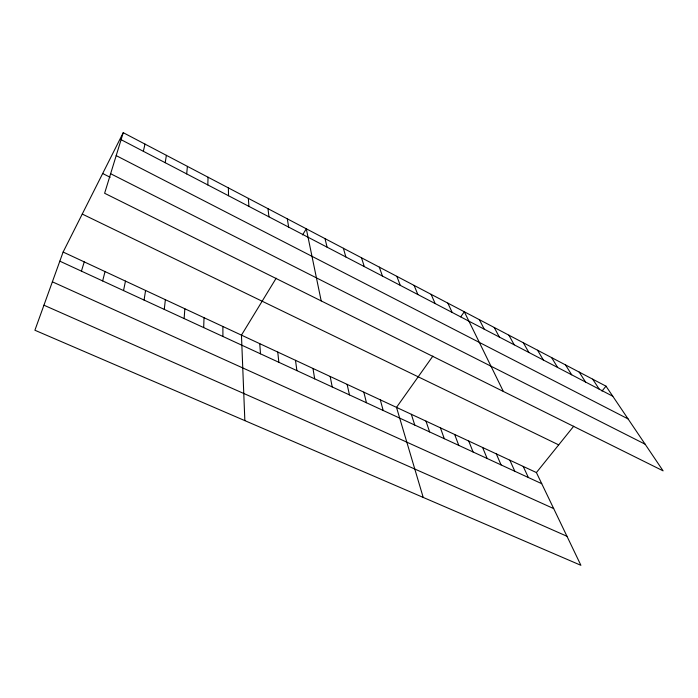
<?xml version="1.0" encoding="UTF-8"?>
<svg xmlns="http://www.w3.org/2000/svg" width="698" height="698" viewBox="0 0 698 698"><rect width="100%" height="100%" fill="white"/><g stroke="black" fill="none" stroke-linecap="round" stroke-linejoin="round"><path stroke-width="1.05" d="M203.685 327.589L204.017 317.695M207.795 184.926L208.065 177.213M184.132 318.567L184.848 308.76M186.68 173.907L187.404 166.368M164.266 309.389L165.374 299.686M144.067 300.061L145.585 290.464M165.208 162.704L166.386 155.331M123.529 290.577L125.474 281.093M143.343 151.292L145.001 144.102M102.65 280.936L105.032 271.574M81.422 271.138L84.249 261.89M123.241 132.681L104.621 193.267L663.1 470.853L605.986 386.16L123.241 132.681L63.117 252.048L34.9 330.241L580.91 565.319L536.404 472.563L63.117 252.048M276.19 278.188L241.456 335.136L244.85 420.632M302.574 234.912L306.3 228.796L321.193 300.908M432.882 356.093L396.508 407.379L423.206 497.421M460.724 316.831L464.318 311.77L503.371 391.465M536.404 472.563L573.73 426.208M602.008 391.098L605.986 386.16M43.939 305.201L566.968 536.265M52.376 281.817L553.697 508.598M59.827 261.165L541.744 483.697M82.251 214.059L558.697 444.879M102.676 173.505L110.171 177.283M110.624 173.723L645.135 444.207M116.191 155.602L628.087 418.931M121.086 139.679L612.809 396.263M592.663 379.162L599.294 389.214M579.165 372.069L585.596 382.068M565.485 364.888L571.714 374.817M551.621 357.612L557.632 367.48M537.565 350.23L543.367 360.028M523.317 342.744L528.892 352.481M508.868 335.162L514.217 344.821M494.228 327.475L499.34 337.055M479.378 319.675L484.246 329.186M447.837 303.115L452.173 312.451M523.212 466.421L528.36 477.519M509.854 460.191L514.81 471.255M431.102 294.329L435.151 303.56M496.322 453.892L501.077 464.92M482.615 447.505L487.16 458.49M414.106 285.403L417.858 294.539M468.733 441.031L473.07 451.981M396.839 276.338L400.286 285.369M454.66 434.479L458.778 445.385M440.412 427.839L444.303 438.702M379.311 267.133L382.434 276.059M425.972 421.112L429.628 431.922M361.494 257.78L364.295 266.584M411.331 414.289L414.76 425.056M343.39 248.27L345.85 256.969M380.288 399.823L383.193 410.485M363.824 392.154L366.45 402.755M324.998 238.611L327.1 247.179M347.124 384.371L349.462 394.902M330.171 376.475L332.204 386.936M312.966 368.457L314.693 378.848M287.306 218.823L288.667 227.129M295.49 360.316L296.903 370.638M267.988 208.676L268.966 216.842M277.76 352.054L278.842 362.297M259.752 343.66L260.494 353.825M248.348 198.372L248.924 206.39M228.377 187.884L228.534 195.745M222.88 326.481L222.924 336.48"/></g></svg>
